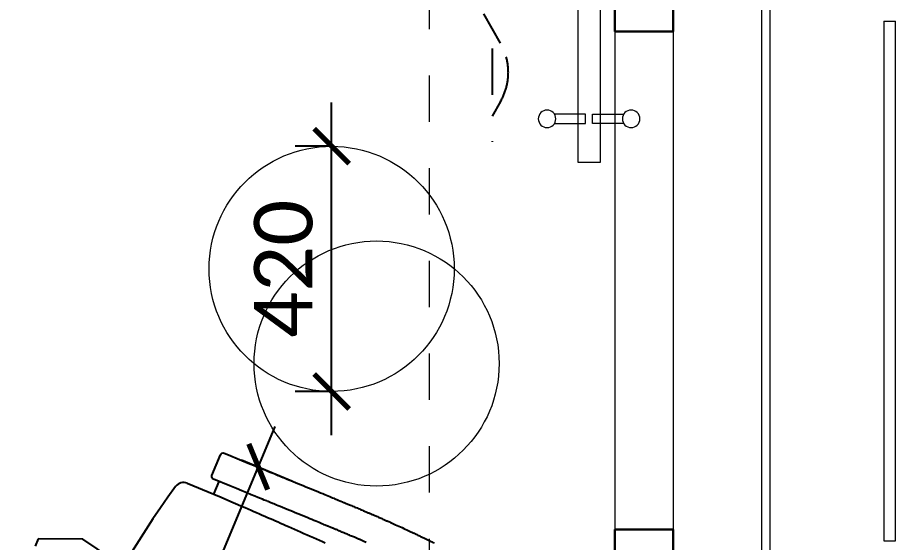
# Model space of a CAD drawing. Header units: millimetres. Extents: x -18512 to 101824, y -95768 to 52898.
# Drawn here: x 74698 to 76202, y -61471 to -60572 of the extents above; entities that cross this region are included whole.
import ezdxf

# ---------------------------------------------------------------- set-up
doc = ezdxf.new("R2010")
doc.units = ezdxf.units.MM
doc.header["$LTSCALE"] = 25
doc.header["$PDMODE"] = 3
for name, pattern in [('CENTER2', [28.575, 19.05, -3.175, 3.175, -3.175]), ('Dash', [6.35, 3.175, -3.175]), ('HIDDEN2', [4.7625, 3.175, -1.5875])]:
    doc.linetypes.add(name, pattern=pattern)
doc.layers.get('0').update_dxf_attribs({"color": 254, "lineweight": 0})
doc.layers.get('Defpoints').update_dxf_attribs({"lineweight": 0})
for name, color, linetype, lineweight in [('033 Furniture Freestanding', 1, 'Continuous', 9), ('A-DOOR', 31, 'Continuous', 18), ('A-FLOR-OTLN', 6, 'Continuous', 18), ('A-GLAZ-CWMG', 51, 'Continuous', 9), ('hatch', 252, 'Continuous', 0), ('I-WALL', 2, 'Continuous', 9)]:
    doc.layers.add(name, color=color, linetype=linetype, lineweight=lineweight)
for name, color, linetype in [('4_Furniture', 3, 'Continuous'), ('721T_Furniture', 1, 'Continuous'), ('WD-PEOPLE', 8, 'Continuous')]:
    doc.layers.add(name, color=color, linetype=linetype)
doc.styles.add('FW_Calibri', font='calibri.ttf')
doc.dimstyles.new('1-50', dxfattribs={"dimscale": 50, "dimtxt": 2, "dimasz": 1.2, "dimexe": 1.25, "dimexo": 0.625, "dimtad": 1, "dimdec": 0, "dimtxsty": 'FW_Calibri', "dimblk": 'ARCHTICK', "dimcen": 2.5, "dimdle": 1.5, "dimadec": 0, "dimazin": 0, "dimtfac": 1, "dimtdec": 0, "dimtmove": 0, "dimatfit": 3, "dimfxl": 6, "dimfxlon": 1, "dimarcsym": 0})

# ---------------------------------------------------------------- blocks, each defined once
blk = doc.blocks.new('Q  CurtainWall sliding door - GD03 85mm-8454329-FIRST FLOOR PLAN')
at = {"layer": 'A-DOOR'}
for p, q in [((276.7, -34.7), (276.7, -88)), ((292.7, -88), (292.7, -34.7)), ((1124.1, -75), (209.7, -75)), ((209.7, -75), (209.7, -113)), ((276.7, -88), (292.7, -88)), ((276.7, -153.3), (276.7, -100)), ((276.7, -100), (292.7, -100)), ((292.7, -100), (292.7, -153.3)), ((209.7, -113), (1124.1, -113))]:
    blk.add_line(p, q, dxfattribs=at)
for centre in [(284.7, -22), (284.7, -166)]:
    blk.add_circle(centre, 15, dxfattribs=at)
blk = doc.blocks.new('Rectangular Mullion - 50 x 100mm-8454335-FIRST FLOOR PLAN')
at = {"layer": 'A-GLAZ-CWMG'}
for p, q in [((16492.1, -13816.4), (16492.1, -12963.1)), ((16592.1, -13816.4), (16592.1, -12963.1))]:
    blk.add_line(p, q, dxfattribs=at)
blk = doc.blocks.new('Rectangular Mullion - 50 x 100mm-5950993-FIRST FLOOR PLAN')
at = {"layer": 'A-GLAZ-CWMG', "lineweight": 30}
for p, q in [((-25, 50), (25, 50)), ((-25, -50), (-25, 50)), ((25, 50), (25, -50)), ((25, -50), (-25, -50))]:
    blk.add_line(p, q, dxfattribs=at)
blk = doc.blocks.new('Reception Armchair')
for p, q in [((19199.7, 17321.2), (19181.2, 17321.6)), ((19199.7, 17282.5), (19199.7, 17321.2))]:
    blk.add_line(p, q)
blk.add_lwpolyline([(19181.6, 17536.9), (19181.6, 17535.7), (19181.5, 17534.4), (19181.5, 17533.3), (19181.5, 17532.2), (19181.5, 17531.1), (19181.5, 17530.1), (19181.4, 17529.2), (19181.4, 17528.3), (19181.4, 17527.5), (19181.4, 17526.8), (19181.4, 17526), (19181.4, 17525.3), (19181.4, 17524.5), (19181.4, 17523.6), (19181.4, 17522.7), (19181.3, 17521.7), (19181.3, 17520.5), (19181.3, 17519.3), (19181.3, 17518), (19181.3, 17516.7), (19181.3, 17515.2), (19181.3, 17513.8), (19181.2, 17512.2), (19181.2, 17510.6), (19181.2, 17509), (19181.2, 17507.3), (19181.2, 17505.7), (19181.2, 17504), (19181.2, 17502.4), (19181.2, 17500.8), (19181.1, 17499.3), (19181.1, 17497.9), (19181.1, 17496.5), (19181.1, 17495.1), (19181.1, 17493.9), (19181.1, 17492.7), (19181.1, 17491.6), (19181.1, 17490.6), (19181.1, 17489.6), (19181.1, 17488.7), (19181.1, 17487.9), (19181.1, 17487.2), (19181.1, 17486.5), (19181.1, 17485.8), (19181.1, 17485.2), (19181.1, 17484.6), (19181.1, 17484), (19181.1, 17483.4), (19181.1, 17482.8), (19181.1, 17482.1), (19181.1, 17481.4), (19181.1, 17480.6), (19181.1, 17479.8), (19181.1, 17478.8), (19181.1, 17477.7), (19181.1, 17476.4), (19181.1, 17475), (19181.1, 17473.4), (19181.1, 17471.6), (19181, 17469.7), (19181, 17467.6), (19181, 17465.3), (19181, 17462.8), (19181, 17460.1), (19181, 17457.2), (19181, 17454.1), (19181, 17450.9), (19181, 17447.5), (19181, 17444), (19181.1, 17440.3), (19181.1, 17436.5), (19181.1, 17432.7), (19181.1, 17428.7), (19181.1, 17424.9), (19181.1, 17421.1), (19181.1, 17417.4), (19181.1, 17413.9), (19181.1, 17410.7), (19181.1, 17407.8), (19181.1, 17405.3), (19181.1, 17403.2), (19181.1, 17401.3), (19181.1, 17399.7), (19181.1, 17398.3), (19181.1, 17397.1), (19181.1, 17396.1), (19181.1, 17395.1), (19181.1, 17394.3), (19181.1, 17393.3), (19181.1, 17392.3), (19181.1, 17391), (19181.1, 17389.4), (19181.1, 17387.5), (19181.1, 17385), (19181.1, 17381.9), (19181.1, 17378.2), (19181.1, 17373.6), (19181.2, 17368.3), (19181.2, 17362.1), (19181.2, 17354.8), (19181.2, 17346.6), (19181.2, 17337.2), (19181.3, 17313.3, -0.414074), (19177.3, 17309.3), (19147.2, 17309.3, -0.41444), (19143.2, 17313.2), (19143.2, 17319.6), (19143.2, 17335.5), (19143.2, 17348.4), (19143.2, 17358.7), (19143.2, 17366.9), (19143.1, 17373.2), (19143.1, 17378), (19143.1, 17381.8), (19143.1, 17384.9), (19143.1, 17387.4), (19143.1, 17389.4), (19143.1, 17391), (19143.1, 17392.2), (19143.1, 17393.3), (19143.1, 17394.2), (19143.1, 17395.1), (19143.1, 17396), (19143.1, 17397.1), (19143.1, 17398.3), (19143.1, 17399.6), (19143.1, 17401.2), (19143.1, 17403.1), (19143.1, 17405.3), (19143.1, 17407.8), (19143.1, 17410.7), (19143.1, 17413.9), (19143.1, 17417.3), (19143.1, 17421), (19143.1, 17424.8), (19143.1, 17428.7), (19143.1, 17432.6), (19143.1, 17436.5), (19143.1, 17440.3), (19143, 17443.9), (19143, 17447.5), (19143, 17450.9), (19143, 17454.1), (19143, 17457.2), (19143, 17460.1), (19143, 17462.8), (19143, 17465.3), (19143, 17467.6), (19143, 17469.7), (19143.1, 17471.7), (19143.1, 17473.4), (19143.1, 17475), (19143.1, 17476.5), (19143.1, 17477.7), (19143.1, 17478.9), (19143.1, 17479.9), (19143.1, 17480.7), (19143.1, 17481.5), (19143.1, 17482.2), (19143.1, 17482.9), (19143.1, 17483.5), (19143.1, 17484.1), (19143.1, 17484.7), (19143.1, 17485.3), (19143.1, 17485.9), (19143.1, 17486.6), (19143.1, 17487.3), (19143.1, 17488), (19143.1, 17488.9), (19143.1, 17489.7), (19143.1, 17490.7), (19143.1, 17491.7), (19143.1, 17492.9), (19143.1, 17494), (19143.1, 17495.3), (19143.1, 17496.7), (19143.1, 17498.1), (19143.1, 17499.5), (19143.2, 17501.1), (19143.2, 17502.7), (19143.2, 17504.3), (19143.2, 17506), (19143.2, 17507.6), (19143.2, 17509.3), (19143.2, 17510.9), (19143.2, 17512.6), (19143.3, 17514.1), (19143.3, 17515.6), (19143.3, 17517.1), (19143.3, 17518.4), (19143.3, 17519.7), (19143.3, 17521), (19143.3, 17522.1), (19143.4, 17523.1), (19143.4, 17524.1), (19143.4, 17525), (19143.4, 17525.8), (19143.4, 17526.5), (19143.4, 17527.3), (19143.4, 17528.1), (19143.4, 17528.9), (19143.5, 17529.8), (19143.5, 17530.7), (19143.5, 17531.7), (19143.5, 17532.8), (19143.5, 17533.9), (19143.5, 17535.1), (19143.6, 17536.4), (19143.6, 17537.6), (19143.6, 17538.9), (19143.6, 17540.3), (19143.7, 17541.6), (19143.7, 17542.9), (19143.7, 17544.3), (19143.8, 17545.6), (19143.8, 17546.8), (19143.8, 17548), (19143.8, 17549.1), (19143.9, 17550.1), (19143.9, 17551.1), (19143.9, 17552.1), (19143.9, 17553.1), (19144, 17554.2), (19144, 17555.4), (19144.1, 17556.8), (19144.1, 17558.4), (19144.2, 17560.2), (19144.2, 17562.2), (19144.3, 17564.4), (19144.4, 17566.7), (19144.5, 17569.2), (19144.6, 17571.6), (19144.6, 17574), (19144.7, 17576.4), (19144.8, 17578.7), (19144.9, 17581), (19145, 17583.1), (19145.1, 17585.1), (19145.2, 17587), (19145.3, 17588.8), (19145.3, 17590.5), (19145.4, 17592.1), (19145.5, 17593.6), (19145.6, 17595), (19145.6, 17596.3), (19145.7, 17597.6), (19145.8, 17598.9), (19145.9, 17600.3), (19146, 17601.7), (19146, 17603.2), (19146.2, 17604.9), (19146.3, 17606.7), (19146.4, 17608.6), (19146.5, 17610.5), (19146.6, 17612.5), (19146.8, 17614.5), (19146.9, 17616.4), (19147.1, 17618.4), (19147.2, 17620.2), (19147.3, 17622)], format="xyb")
blk.add_lwpolyline([(19199.7, 17321.2), (19199.9, 17332.3), (19200.1, 17341.8), (19200.3, 17349.7), (19200.4, 17356.5), (19200.5, 17362.3), (19200.6, 17367.3), (19200.6, 17371.8), (19200.7, 17376.1), (19200.8, 17380.2), (19200.8, 17384.4), (19200.9, 17388.5), (19201, 17392.5), (19201, 17396.5), (19201.1, 17400.5), (19201.2, 17404.4), (19201.2, 17408.3), (19201.3, 17412.1), (19201.4, 17415.9), (19201.5, 17419.7), (19201.6, 17423.6), (19201.7, 17427.5), (19201.8, 17431.6), (19201.9, 17435.8), (19202, 17440.1), (19202.1, 17444.6), (19202.2, 17449.3), (19202.4, 17454.1), (19202.5, 17458.9), (19202.6, 17463.6), (19202.7, 17468.4), (19202.8, 17473), (19203, 17477.4), (19203.1, 17481.6), (19203.2, 17485.7)])
for centre, radius, start, end in [((19213.2, 17282.7), 13.5, 180.8054, 255.5474), ((19490.5, 18397.7), 1162.5, 256.0293, 283.9707)]:
    blk.add_arc(centre, radius, start, end)
blk = doc.blocks.new('A$C07DF32FA')
for p, q in [((0.1039, 0.5663), (0.1265, 0.6257)), ((0.1265, 0.6257), (0.1377, 0.6257)), ((0.1151, 0.5188), (0.1039, 0.5663))]:
    blk.add_line(p, q)
blk = doc.blocks.new('*U340')
at = {"color": 1, "linetype": 'CENTER2'}
blk.add_line((0, 0), (2143.8, 0), dxfattribs=at)
at = {"color": 1, "linetype": 'HIDDEN2'}
for p, q in [((1975, 14.4), (1925, -14.4)), ((2075, 14.4), (2100, 0))]:
    blk.add_line(p, q, dxfattribs=at)
blk.add_arc((2025, -72.2), 100, 60, 120, dxfattribs=at)
blk = doc.blocks.new('_ArchTick')
at = {"color": 0, "linetype": 'ByBlock', "const_width": 0.15}
blk.add_lwpolyline([(-0.5, -0.5), (0.5, 0.5)], dxfattribs=at)
blk = doc.blocks.new('*D487')
at = {"layer": 'Defpoints', "color": 0, "transparency": 16777216}
for p in [(75052.3, -61316.9), (75110.1, -61341), (74713.5, -62129.6)]:
    blk.add_point(p, dxfattribs=at)
at = {"layer": 'I-WALL', "color": 0, "lineweight": -2, "transparency": 16777216}
for p, q in [((74742.4, -62222.9), (75138.9, -61271.8)), ((75081.1, -61328.9), (75167.8, -61365)), ((74742.4, -62141.6), (74829, -62177.7))]:
    blk.add_line(p, q, dxfattribs=at)
at = {"layer": 'I-WALL', "color": 0, "lineweight": -2, "transparency": 16777216, "xscale": 59.99999999999995, "yscale": 59.99999999999995, "zscale": 59.99999999999995}
for p, rotation in [((75110.1, -61341), 67.37075800061929), ((74771.3, -62153.7), 247.3707580006193)]:
    blk.add_blockref('_ArchTick', p, dxfattribs=dict(at, rotation=rotation))
at = {"layer": 'I-WALL', "color": 0, "transparency": 16777216, "insert": (74864.6, -61715.6), "char_height": 100, "attachment_point": 5, "rotation": 67.3708, "style": 'FW_Calibri'}
blk.add_mtext('880', dxfattribs=at)
blk = doc.blocks.new('*D488')
at = {"layer": 'Defpoints', "color": 0, "transparency": 16777216}
for p in [(75235.9, -60792), (75235.9, -60792), (75235.9, -61212)]:
    blk.add_point(p, dxfattribs=at)
at = {"layer": 'I-WALL', "color": 0, "lineweight": -2, "transparency": 16777216}
for p, q in [((75235.9, -61287), (75235.9, -60717)), ((75235.9, -60792), (75173.4, -60792)), ((75235.9, -61212), (75173.4, -61212))]:
    blk.add_line(p, q, dxfattribs=at)
at = {"layer": 'I-WALL', "color": 0, "lineweight": -2, "transparency": 16777216, "xscale": 59.99999999999995, "yscale": 59.99999999999995, "zscale": 59.99999999999995}
for p, rotation in [((75235.9, -60792), 90), ((75235.9, -61212), 270)]:
    blk.add_blockref('_ArchTick', p, dxfattribs=dict(at, rotation=rotation))
at = {"layer": 'I-WALL', "color": 0, "transparency": 16777216, "insert": (75153.4, -61002), "char_height": 100, "attachment_point": 5, "rotation": 90, "style": 'FW_Calibri'}
blk.add_mtext('420', dxfattribs=at)

msp = doc.modelspace()

# ---------------------------------------------------------------- linework, layer by layer
at = {"layer": '033 Furniture Freestanding'}
for centre in [(75235.9, -61002), (75312.9, -61164.2)]:
    msp.add_circle(centre, 210, dxfattribs=at)
at = {"layer": 'A-FLOR-OTLN'}
for p, q in [((75973.1, -62376.9), (75973.1, -59666.9)), ((75987.1, -59666.9), (75987.1, -62376.9))]:
    msp.add_line(p, q, dxfattribs=at)
at = {"layer": 'hatch', "linetype": 'Dash', "lineweight": 9}
msp.add_line((75403.2, -58607, 0), (75403.1, -62396.9, 0), dxfattribs=at)
at = {"layer": 'I-WALL'}
for p, q in [((76182.1, -60577.7), (76182.1, -61467.7)), ((76182.1, -60577.7), (76202.1, -60577.7)), ((76202.1, -61467.7), (76202.1, -60577.7)), ((76182.1, -61467.7), (76202.1, -61467.7))]:
    msp.add_line(p, q, dxfattribs=at)

# ---------------------------------------------------------------- block references
at = {"layer": '4_Furniture', "color": 3, "rotation": 270}
msp.add_blockref('*U340', (75510.9, -58640.4, 0), dxfattribs=at)
at = {"layer": '721T_Furniture', "xscale": 1.266976664679543, "yscale": 1.266976664679543, "zscale": 1.266976664679543, "rotation": 247.6065629790073}
msp.add_blockref('Reception Armchair', (64010.4, -30536.1), dxfattribs=at)
at = {"layer": 'A-DOOR', "xscale": -1, "rotation": 270}
msp.add_blockref('Q  CurtainWall sliding door - GD03 85mm-8454329-FIRST FLOOR PLAN', (75771.1, -61029.7), dxfattribs=at)
at = {"layer": 'A-GLAZ-CWMG', "extrusion": (0, 0, -1), "xscale": -1, "rotation": 270}
for p in [(-75771.1, -60570.2), (-75771.1, -61473.5)]:
    msp.add_blockref('Rectangular Mullion - 50 x 100mm-5950993-FIRST FLOOR PLAN', p, dxfattribs=at)
at = {"layer": 'A-GLAZ-CWMG', "xscale": -1, "rotation": 180}
msp.add_blockref('Rectangular Mullion - 50 x 100mm-8454335-FIRST FLOOR PLAN', (59229.1, -74411.6), dxfattribs=at)
at = {"layer": 'WD-PEOPLE', "xscale": -1210.856992211345, "yscale": 1210.856992211345, "zscale": 1210.856992211345, "rotation": 68.87918154261591}
msp.add_blockref('A$C07DF32FA', (75494.6, -61594.7), dxfattribs=at)

# ---------------------------------------------------------------- dimensions: what is measured, and where the dimension line sits
at = {"layer": 'I-WALL', "color": 1, "true_color": 0xf40b0b}
dim = msp.add_linear_dim(base=(75235.9, -60792), p1=(75235.9, -61212), p2=(75235.9, -60792), angle=90, dimstyle='1-50', dxfattribs=at)
dim.commit()
dim.dimension.update_dxf_attribs({"geometry": '*D488', "text_midpoint": (75153.4, -61002)})
dim = msp.add_aligned_dim(p1=(74713.5, -62129.6), p2=(75052.3, -61316.9), distance=-62.6, dimstyle='1-50', dxfattribs=at)
dim.commit()
dim.dimension.update_dxf_attribs({"geometry": '*D487', "text_midpoint": (74864.6, -61715.6)})

doc.saveas('drawing.dxf')
